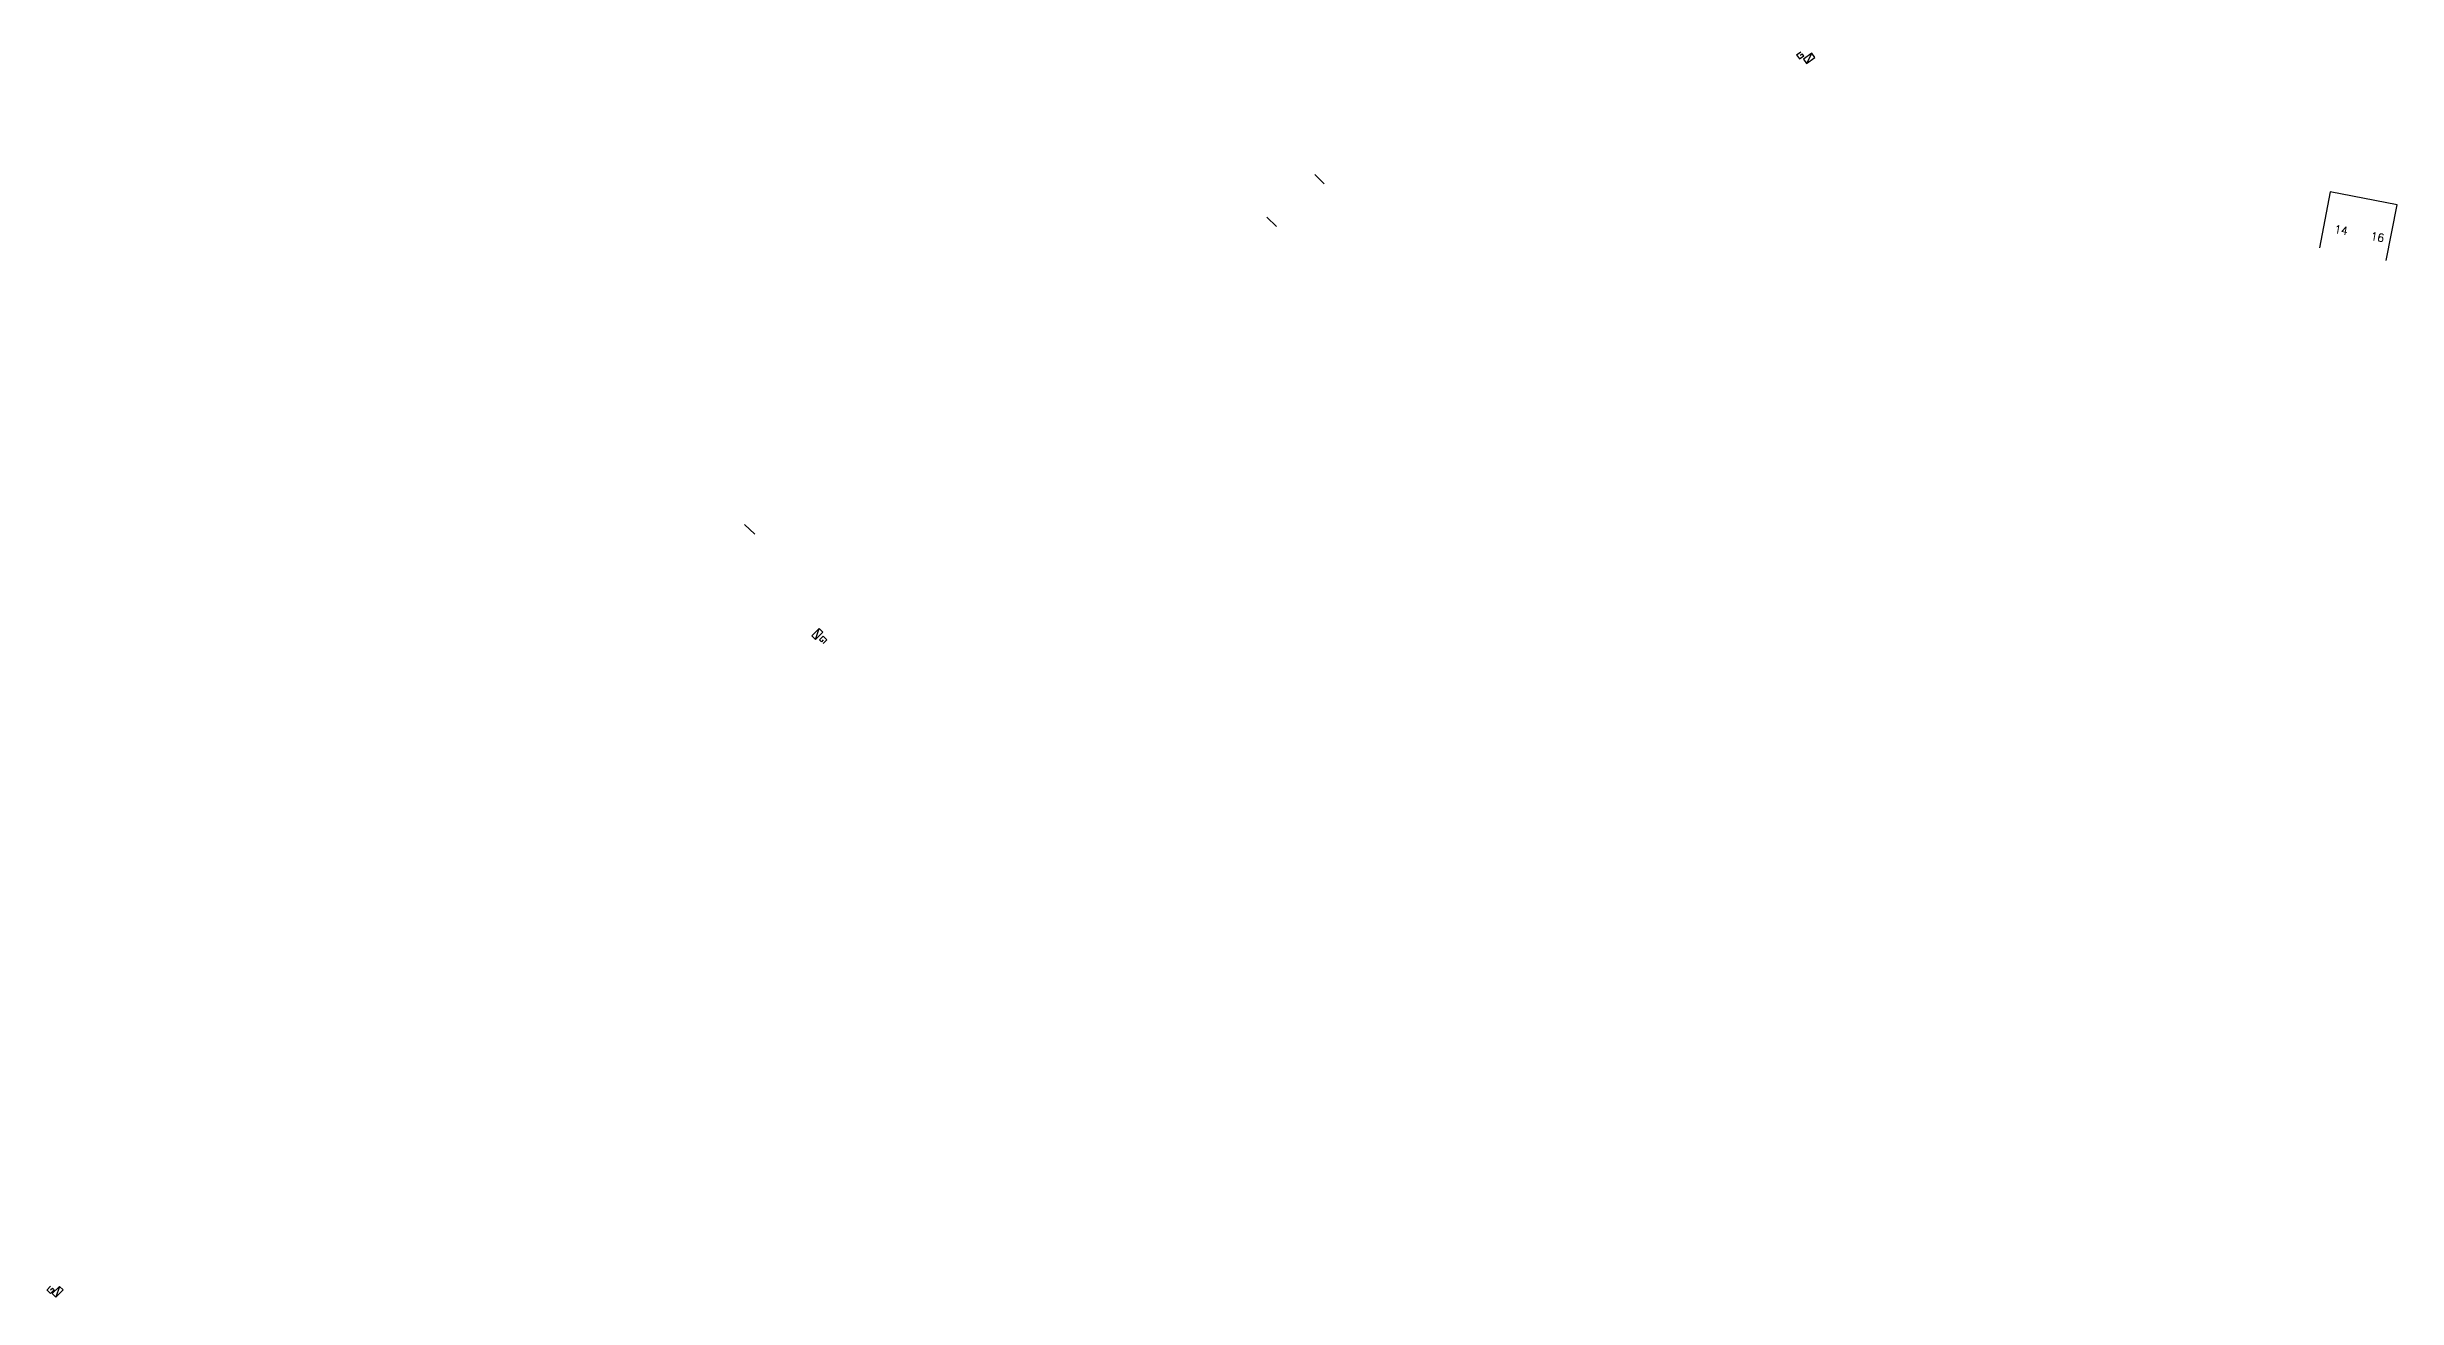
# Model space of a CAD drawing. Header units: millimetres. Extents: x 80013 to 80985, y 146048 to 146949.
# Drawn here: x 80060.9 to 80428, y 146749.4 to 146944.9 of the extents above; entities that cross this region are included whole.
import ezdxf

# ---------------------------------------------------------------- set-up
doc = ezdxf.new("R2010")
doc.units = ezdxf.units.MM
doc.layers.get('0').update_dxf_attribs({"linetype": 'CONTINUOUS'})
for name, color, linetype in [('BB01', 7, 'CONTINUOUS'), ('BB06', 7, 'CONTINUOUS'), ('W0100', 7, 'CONTINUOUS'), ('W0432', 7, 'CONTINUOUS')]:
    doc.layers.add(name, color=color, linetype=linetype)
doc.styles.get("Standard").update_dxf_attribs({"font": 'romans.shx', "width": 0.85})

# ---------------------------------------------------------------- blocks, each defined once
blk = doc.blocks.new('*U17')
at = {"flags": 128}
for points in [[(-0.97, 1.8), (-0.97, 1)], [(-0.97, 1), (-0.17, 1)], [(-0.96, 1.8), (-0.16, 1.8)], [(0.8, 0.8), (-0.8, 0.8)], [(-0.8, 0.8), (-0.8, 0)], [(0.8, 0.8), (-0.8, 0)], [(-0.8, 0), (0.8, 0)], [(-0.57, 1.4), (-0.17, 1.4)], [(-0.17, 1), (-0.17, 1.4)], [(0.8, 0), (0.8, 0.8)]]:
    blk.add_lwpolyline(points, dxfattribs=at)
blk = doc.blocks.new('T432')
at = {"flags": 128}
for points in [[(0.8, 0.8), (-0.8, 0.8)], [(-0.8, 0.8), (-0.8, 0)], [(0.8, 0.8), (-0.8, 0)], [(-0.8, 0), (0.8, 0)], [(-0.4, 2.1), (-0.4, 1.3)], [(-0.4, 1.3), (0.4, 1.3)], [(-0.39, 2.1), (0.41, 2.1)], [(0, 1.7), (0.4, 1.7)], [(0.4, 1.3), (0.4, 1.7)], [(0.8, 0), (0.8, 0.8)]]:
    blk.add_lwpolyline(points, dxfattribs=at)
blk = doc.blocks.new('*U19')
at = {"flags": 128}
for points in [[(-1.25, 2), (-0.45, 2)], [(-1.25, 2), (-1.25, 1.2)], [(-1.25, 1.2), (-0.45, 1.2)], [(-0.85, 1.6), (-0.45, 1.6)], [(0.8, 0.8), (-0.8, 0.8)], [(-0.8, 0.8), (-0.8, 0)], [(0.8, 0.8), (-0.8, 0)], [(-0.8, 0), (0.8, 0)], [(-0.45, 1.2), (-0.45, 1.6)], [(0.8, 0), (0.8, 0.8)]]:
    blk.add_lwpolyline(points, dxfattribs=at)

msp = doc.modelspace()

# ---------------------------------------------------------------- linework, layer by layer
at = {"layer": 'BB01', "color": 252, "flags": 128}
msp.add_lwpolyline([(80426.31, 146911.52), (80427.98, 146920.25), (80417.53, 146922.25), (80415.86, 146913.52)], dxfattribs=at)
at = {"layer": 'W0100', "color": 252, "flags": 128}
for points in [[(80258.91, 146924.97), (80260.4, 146923.49)], [(80251.43, 146918.31), (80252.93, 146916.83)], [(80171.44, 146868.74), (80169.85, 146870.29)]]:
    msp.add_lwpolyline(points, dxfattribs=at)

# ---------------------------------------------------------------- block references
at = {"layer": 'W0432'}
for name, p, rotation in [('*U19', (80336.38, 146942.81), 35.88443844555885), ('T432', (80180.93, 146853.44), 225.6494260964421), ('*U17', (80062.85, 146750.09), 45.3171756058091)]:
    msp.add_blockref(name, p, dxfattribs=dict(at, rotation=rotation))

# ---------------------------------------------------------------- texts
at = {"layer": 'BB06', "color": 252}
for s, p in [('14', (80418.09, 146915.85)), ('16', (80423.76, 146914.76))]:
    msp.add_text(s, height=1.25, rotation=350.1658, dxfattribs=at).set_placement(p)

doc.saveas('drawing.dxf')
